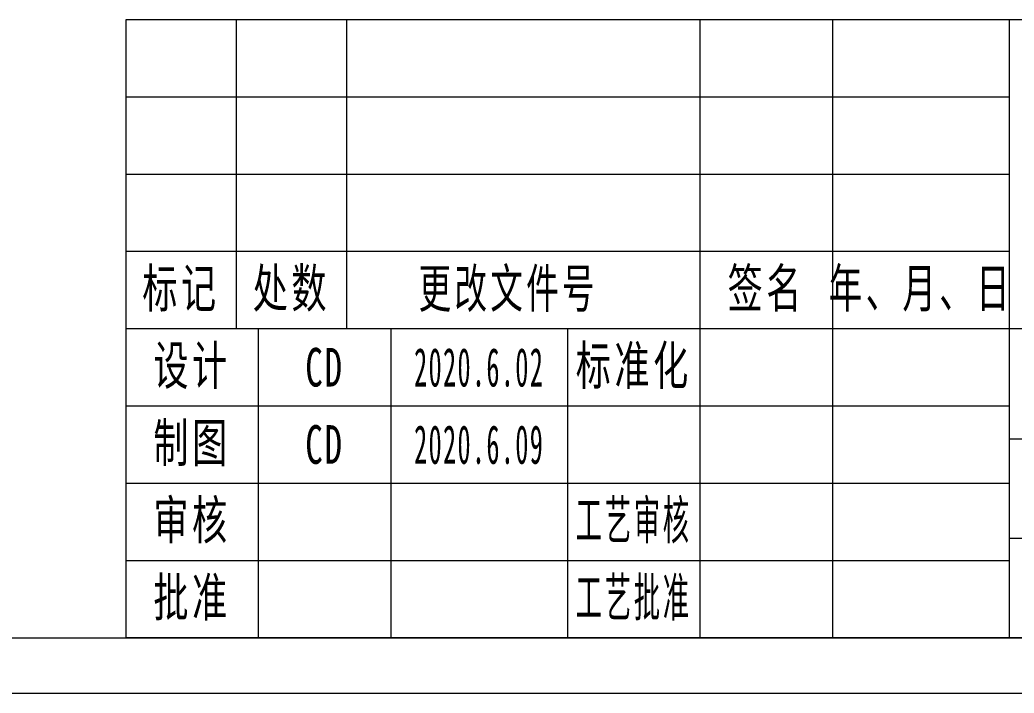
# Model space of a CAD drawing. Header units: millimetres. Extents: x -15766 to 80009, y -9701 to 15159.
# Drawn here: x -10473.3 to -10383.3, y 11134.1 to 11195.1 of the extents above; entities that cross this region are included whole.
import ezdxf

# ---------------------------------------------------------------- set-up
doc = ezdxf.new("R2010")
doc.units = ezdxf.units.MM
for name, color, linetype, lineweight in [('CDRAFT0', 7, 'Continuous', 18), ('title_frame', 7, 'Continuous', 18), ('尺寸线层', 3, 'Continuous', 18), ('粗实线层_1', 7, 'Continuous', 15), ('细实线层', 7, 'Continuous', 18)]:
    doc.layers.add(name, color=color, linetype=linetype, lineweight=lineweight)
doc.styles.add('UserTxtStyle1', font='', dxfattribs={"width": 0.618357})
doc.styles.add('UserTxtStyle2', font='', dxfattribs={"width": 0.634692})
doc.styles.add('标准', font='', dxfattribs={"width": 0.667})
doc.styles.get('UserTxtStyle1').set_extended_font_data('宋体')
doc.styles.get('UserTxtStyle2').set_extended_font_data('宋体')
doc.styles.get('标准').set_extended_font_data('宋体')

# ---------------------------------------------------------------- blocks, each defined once
blk = doc.blocks.new('*X3')
at = {"layer": 'CDRAFT0'}
blk.add_line((0, 0), (420, 0), dxfattribs=at)
at = {"layer": '粗实线层_1'}
blk.add_line((25, 5), (415, 5), dxfattribs=at)

msp = doc.modelspace()

# ---------------------------------------------------------------- linework, layer by layer
at = {"layer": '粗实线层_1'}
for p, q in [((-10283.73078, 11195.10436), (-10463.73078, 11195.10436)), ((-10463.73078, 11195.10436), (-10463.73078, 11139.10436)), ((-10383.73078, 11195.10436), (-10383.73078, 11139.10436)), ((-10333.73078, 11167.10436), (-10463.73078, 11167.10436)), ((-10423.73078, 11167.10436), (-10423.73078, 11139.10436)), ((-10383.73078, 11160.10436), (-10463.73078, 11160.10436)), ((-10383.73078, 11153.10436), (-10463.73078, 11153.10436)), ((-10333.73078, 11148.10436), (-10383.73078, 11148.10436)), ((-10383.73078, 11146.10436), (-10463.73078, 11146.10436)), ((-10283.73078, 11139.10436), (-10463.73078, 11139.10436))]:
    msp.add_line(p, q, dxfattribs=at)
at = {"layer": '细实线层'}
for p, q in [((-10453.73078, 11195.10436), (-10453.73078, 11167.10436)), ((-10443.73078, 11195.10436), (-10443.73078, 11167.10436)), ((-10411.73078, 11195.10436), (-10411.73078, 11139.10436)), ((-10399.73078, 11195.10436), (-10399.73078, 11139.10436)), ((-10383.73078, 11188.10436), (-10463.73078, 11188.10436)), ((-10383.73078, 11181.10436), (-10463.73078, 11181.10436)), ((-10383.73078, 11174.10436), (-10463.73078, 11174.10436)), ((-10451.73078, 11167.10436), (-10451.73078, 11139.10436)), ((-10439.73078, 11167.10436), (-10439.73078, 11139.10436)), ((-10333.73078, 11157.10436), (-10383.73078, 11157.10436))]:
    msp.add_line(p, q, dxfattribs=at)

# ---------------------------------------------------------------- block references
at = {"layer": 'title_frame'}
msp.add_blockref('*X3', (-10698.73078, 11134.10436), dxfattribs=at)

# ---------------------------------------------------------------- texts
at = {"layer": '尺寸线层', "char_height": 3.5, "attachment_point": 5, "line_spacing_factor": 1.15057}
for s, insert, width, style in [('\\T1.1;处数', (-10448.73078, 11170.60436), 18, '标准'), ('\\T1.1;更改文件号', (-10429.09737, 11170.58037), 30, 'UserTxtStyle1'), ('\\T1.1;签名', (-10405.73078, 11170.60436), 22, '标准'), ('\\T1.1;年、月、日', (-10391.73078, 11170.60436), 30, 'UserTxtStyle2'), ('\\T1.1;标记', (-10458.73078, 11170.60436), 18, '标准'), ('\\T1.1;设计', (-10457.73078, 11163.60436), 22, '标准'), ('\\T1.1;标准化', (-10417.73078, 11163.60436), 22, '标准'), ('{\\T1.1;CD}', (-10445.73078, 11163.60436), 22, '标准'), ('{\\W0.5;\\T1.1;2020.6.02}', (-10431.73078, 11163.60436), 16, '标准'), ('\\T1.1;制图', (-10457.73078, 11156.60436), 22, '标准'), ('{\\T1.1;CD}', (-10445.73078, 11156.60436), 22, '标准'), ('{\\W0.5;\\T1.1;2020.6.09}', (-10431.73078, 11156.60436), 16, '标准'), ('\\T1.1;审核', (-10457.73078, 11149.60436), 22, '标准'), ('{\\W0.5;\\T1.1;工艺审核}', (-10417.73078, 11149.60436), 22, '标准'), ('{\\T1.1;批准}', (-10457.73078, 11142.60436), 22, '标准'), ('{\\W0.5;\\T1.1;工艺批准}', (-10417.73078, 11142.60436), 22, '标准')]:
    msp.add_mtext(s, dxfattribs=dict(at, insert=insert, width=width, style=style))

doc.saveas('drawing.dxf')
